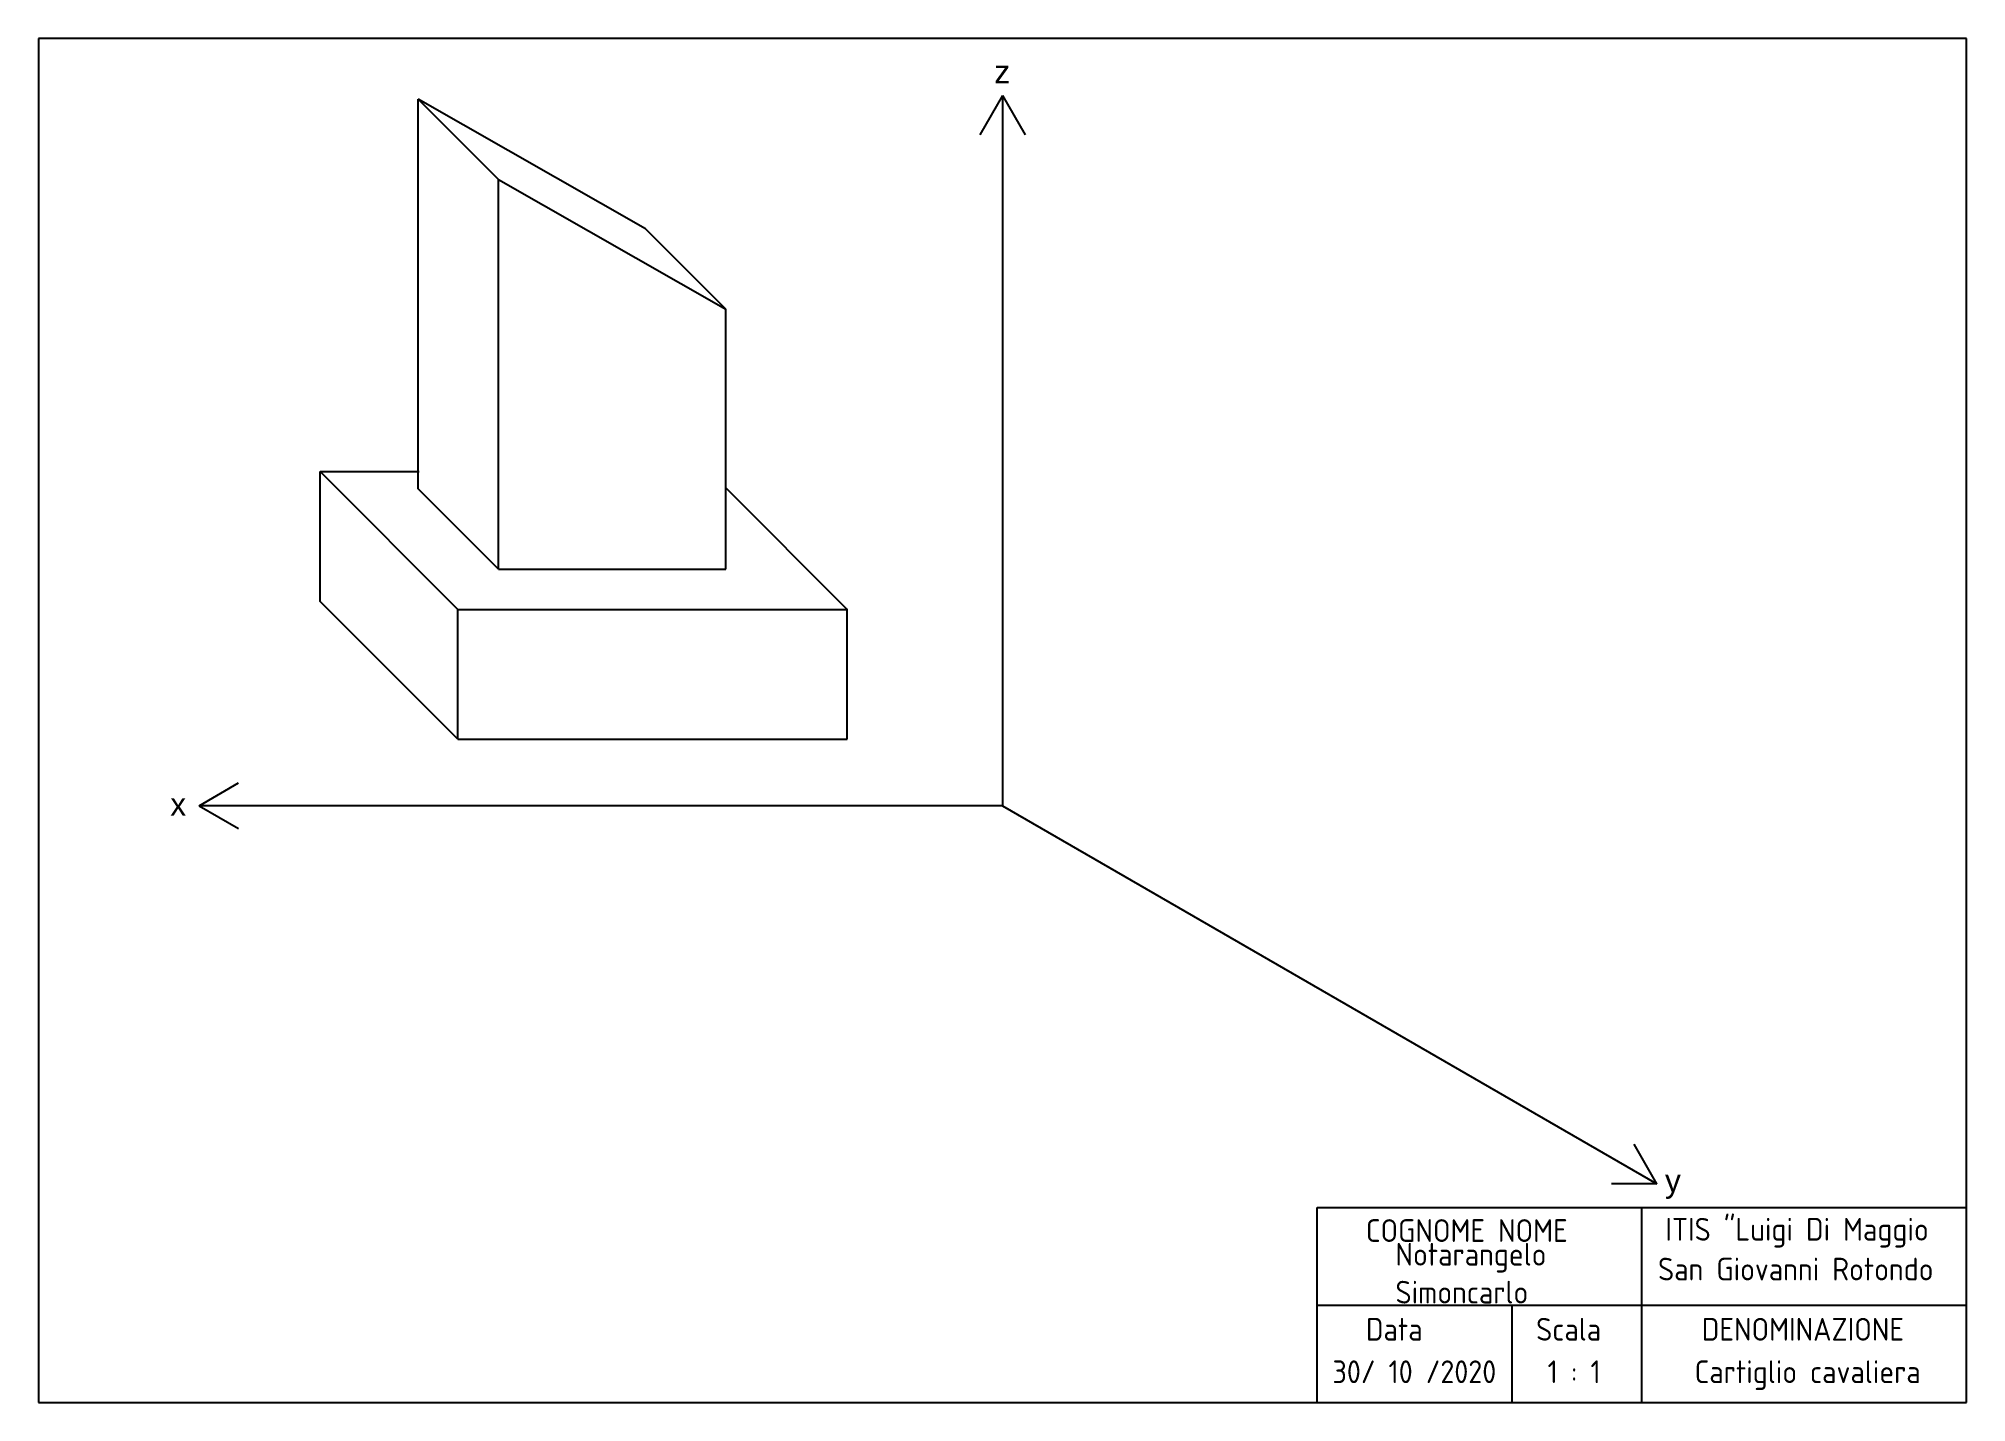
# Model space of a CAD drawing. Header units: millimetres. Extents: x 0 to 297, y 0 to 210.
import ezdxf

# ---------------------------------------------------------------- set-up
doc = ezdxf.new("R2010")
doc.units = ezdxf.units.MM
doc.layers.add('Costruzioni', color=6, linetype='Continuous')
doc.styles.get("Standard").update_dxf_attribs({"font": 'arial.ttf'})

msp = doc.modelspace()

# ---------------------------------------------------------------- linework, layer by layer
for p, q in [((297, 210), (0, 210)), ((0, 210), (0, 0)), ((297, 0), (297, 210)), ((58.5, 140.69), (58.5, 200.69)), ((93.5, 180.69), (58.5, 200.69)), ((58.5, 200.69), (70.87, 188.31)), ((70.87, 128.31), (70.87, 188.31)), ((70.87, 188.31), (105.87, 168.31)), ((105.87, 168.31), (93.5, 180.69)), ((105.87, 128.31), (105.87, 168.31)), ((43.36, 123.32), (43.36, 143.32)), ((43.36, 143.32), (64.57, 122.11)), ((43.36, 143.32), (58.66, 143.32)), ((70.87, 128.31), (58.5, 140.69)), ((124.57, 122.11), (105.87, 140.81)), ((70.87, 128.31), (105.87, 128.31)), ((64.57, 102.11), (43.36, 123.32)), ((64.57, 102.11), (64.57, 122.11)), ((64.57, 122.11), (124.66, 122.11)), ((124.57, 102.11), (124.57, 122.11)), ((64.57, 102.11), (124.57, 102.11)), ((197, 0), (197, 30)), ((197, 30), (297, 30)), ((247, 0), (247, 30)), ((197, 15), (297, 15)), ((227, 0), (227, 15)), ((0, 0), (297, 0))]:
    msp.add_line(p, q)
at = {"layer": 'Costruzioni'}
for p, q in [((148.5, 201.24), (145, 195.18)), ((148.5, 201.24), (148.5, 91.88)), ((148.5, 201.24), (152, 195.18)), ((24.73, 91.88), (30.8, 95.38)), ((148.5, 91.88), (24.73, 91.88)), ((24.73, 91.88), (30.8, 88.38)), ((148.5, 91.88), (249.31, 33.67)), ((249.31, 33.67), (245.81, 39.74)), ((249.31, 33.67), (242.31, 33.67))]:
    msp.add_line(p, q, dxfattribs=at)

# ---------------------------------------------------------------- texts
for s, p in [('z', (147.23, 203.12)), ('x', (20.29, 90.34)), ('y', (250.56, 32.39))]:
    msp.add_text(s, height=3.5).set_placement(p)
at = {"char_height": 3.5, "attachment_point": 1}
for s, insert, width in [('{\\Fisocp.shx;COGNOME NOME}', (204.48, 28.21), 40.9996), ('{\\Fisocp.shx;ITIS "Luigi Di Maggio}', (250.62, 28.41), 40.9996), ('{\\Fisocp.shx;Notarangelo Simoncarlo}', (209.04, 24.56), 40.9996), ('{\\Fisocp.shx;San Giovanni Rotondo}', (249.49, 22.28), 46.8035), ('{\\Fisocp.shx;Data}', (204.48, 13.01), 40.9996), ('{\\Fisocp.shx;Scala}', (230.71, 13.01), 17.2097), ('{\\Fisocp.shx;DENOMINAZIONE}', (256.23, 13.01), 28.0194), ('{\\Fisocp.shx;30/ 10 /2020}', (199.34, 6.47), 31.032), ('{\\Fisocp.shx;1 : 1}', (232.48, 6.47), 31.032), ('\\pxqc;{\\Fisocp.shx;Cartiglio cavaliera}', (250.38, 6.47), 44.3226)]:
    msp.add_mtext(s, dxfattribs=dict(at, insert=insert, width=width))

doc.saveas('drawing.dxf')
